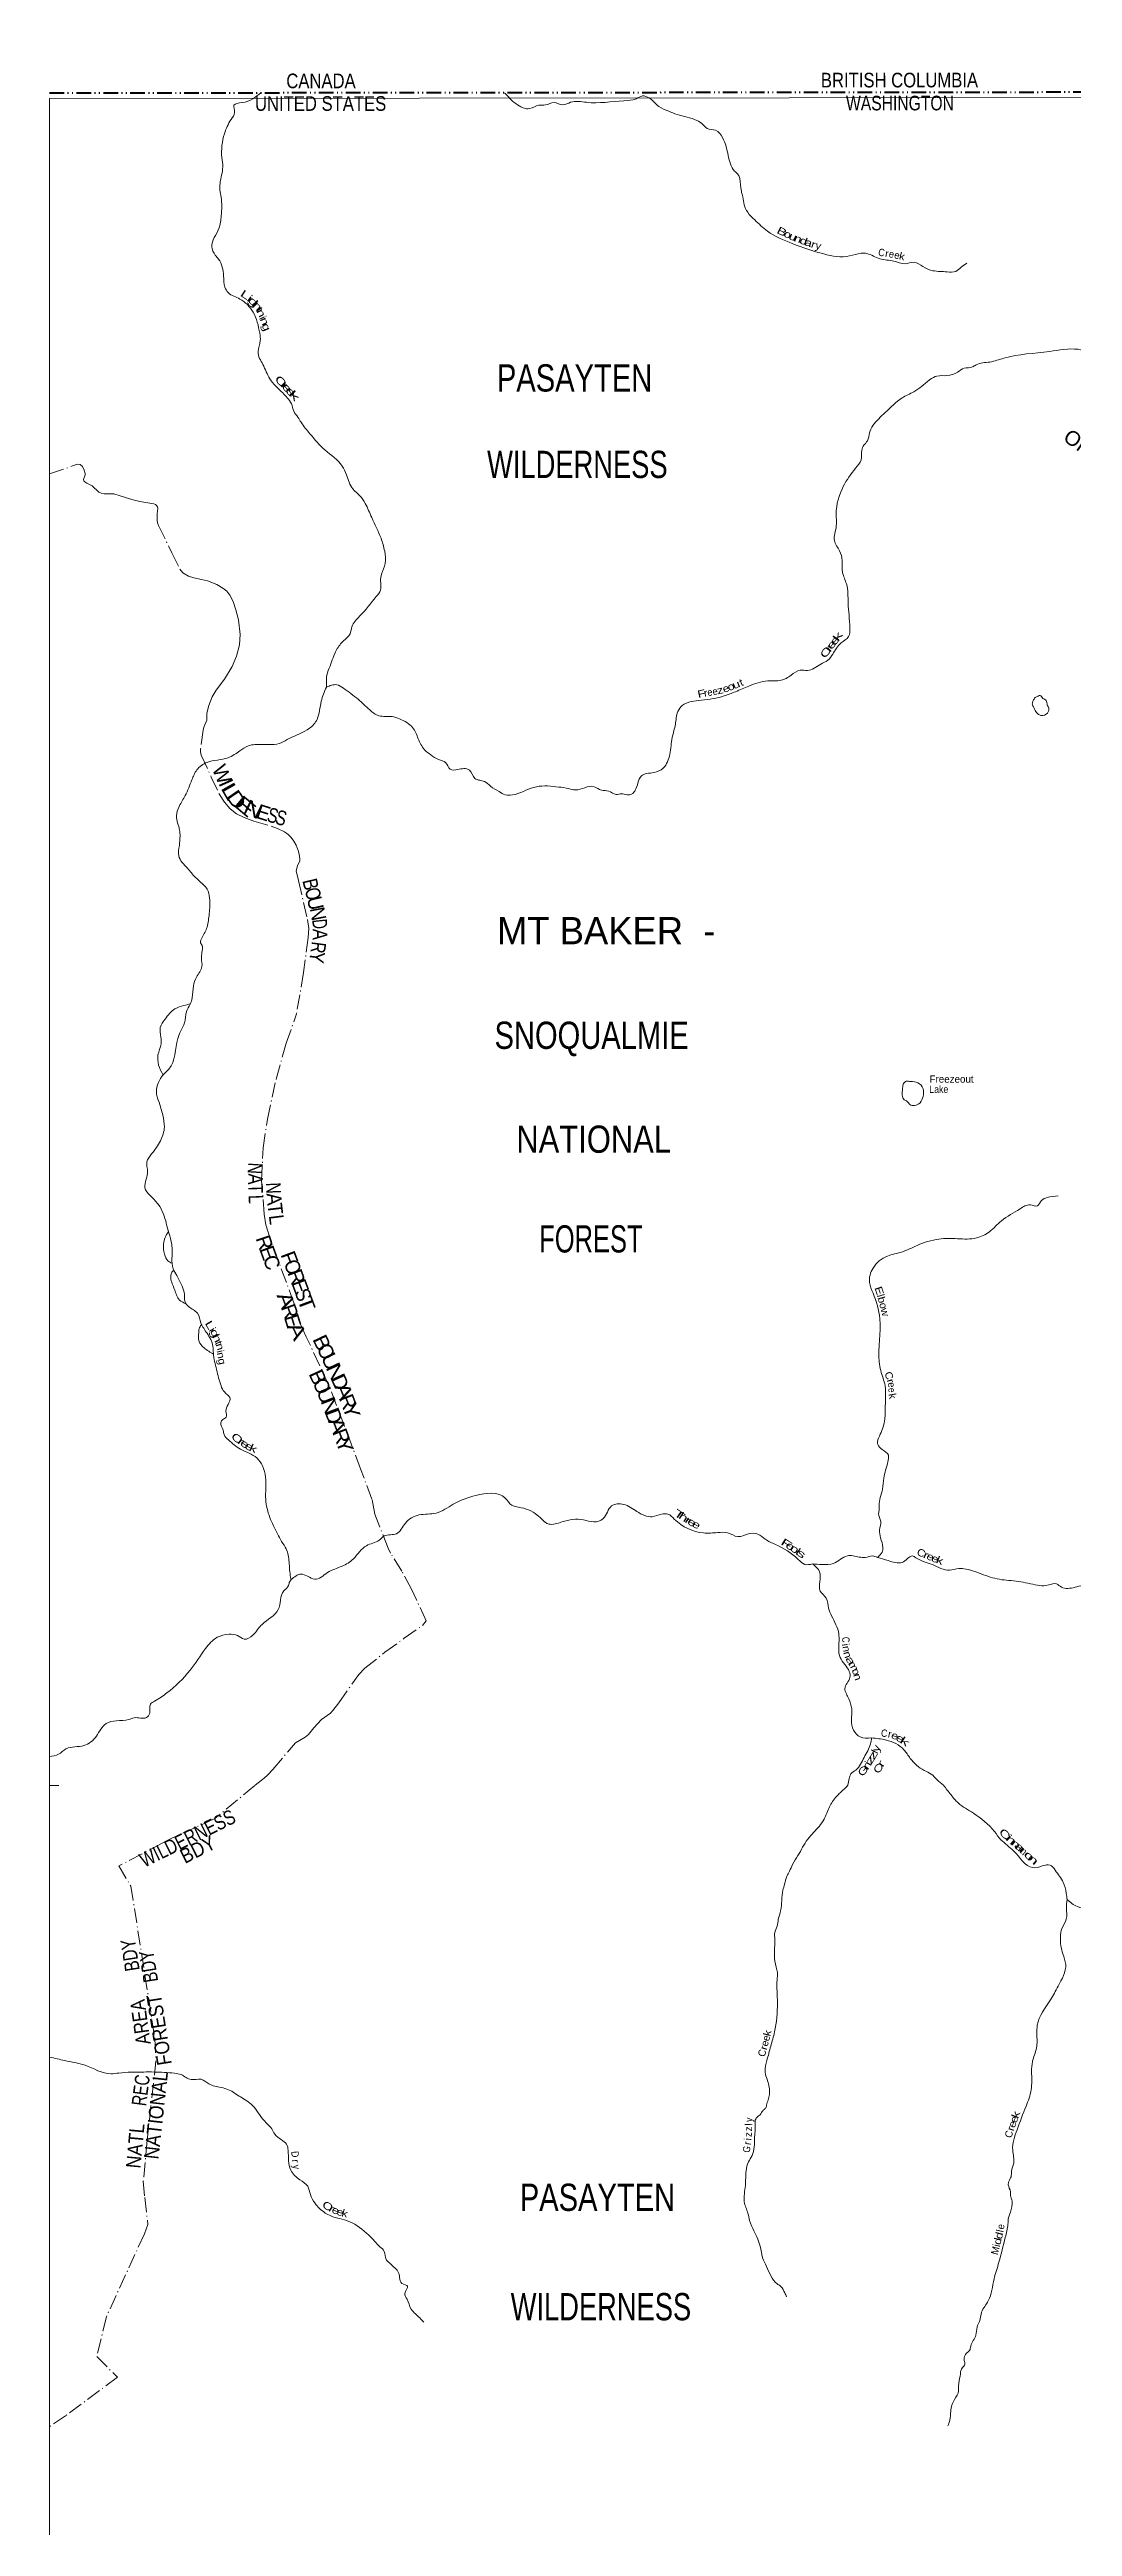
# Model space of a CAD drawing. Header units: feet. Extents: x -2 to 244583, y 367190 to 553316.
# Drawn here: x -2 to 27951, y 485303 to 552939 of the extents above; entities that cross this region are included whole.
import ezdxf
from ezdxf.enums import TextEntityAlignment as Align

# ---------------------------------------------------------------- set-up
doc = ezdxf.new("R2010")
doc.units = ezdxf.units.FT
doc.header["$LTSCALE"] = 80
doc.linetypes.add('DASH_DOUBLE_DOT', pattern=[9.2, 5, -1.2, 0.3, -1.2, 0.3, -1.2])
doc.linetypes.add('DOT_DASHED', pattern=[7.7, 5, -1.2, 0.3, -1.2])
for name, color, linetype, lineweight in [('10', 7, 'DASH_DOUBLE_DOT', 70), ('39', 7, 'Continuous', 13), ('4', 7, 'Continuous', 13), ('41', 7, 'Continuous', 13), ('44', 7, 'DOT_DASHED', 13)]:
    doc.layers.add(name, color=color, linetype=linetype, lineweight=lineweight)
doc.layers.add('12', color=7, linetype='Continuous')

msp = doc.modelspace()

# ---------------------------------------------------------------- linework, layer by layer
at = {"layer": '10'}
msp.add_line((-1.6, 551755.79), (30317.74, 551782.51), dxfattribs=at)
at = {"layer": '39'}
for points in [[(5773.42, 551757.07), (5261.02, 551489.16), (5038.68, 551420.61), (5056.57, 551222.34), (4960.95, 551027.24), (4777.8, 550639.11), (4708.29, 549994.75), (4732.78, 549735.79), (4657.6, 549281.69), (4657.1, 549101.5), (4689.13, 548909.41), (4691.43, 548401.26), (4627.51, 548052.53), (4435.17, 547552.98), (4528.29, 547326.95), (4618.42, 547214.27), (4756.05, 546757.79), (4791.13, 546446.27), (4887.65, 546297.2), (5199.18, 546125.52), (5560.9, 545772), (5742.16, 545190.33), (5758.05, 544990.02), (5697.77, 544689.91), (5739.87, 544506), (5828.43, 544338.65), (6018.19, 543949.38), (6370.05, 543563.4), (6490.73, 543432.74), (6609.7, 543265.63), (6670.19, 543063.64), (6785.05, 542902.56), (6873.41, 542759.51), (7113.18, 542447.56), (7524.27, 542007.38), (7996.18, 541565.64), (8113.74, 541325.63), (8289.27, 540940.3), (8481.37, 540753.51), (8627.05, 540542.07), (8802.56, 540160.78), (9056.65, 539593.85), (9156.92, 539242.35), (9171.95, 538904.36), (9069.05, 538612.02), (9046.22, 538435.7), (9040.35, 538172.46), (8928.31, 538001.52), (8472.84, 537463.47), (8260.44, 537178.37), (8211.39, 536987.68), (8034.69, 536793.97), (7842.21, 536549.51), (7663.59, 536104.74), (7574.51, 535855.02), (7563.78, 535686.89), (7565.14, 535526.96)], [(12432.7, 551760.33), (12737.53, 551462.39), (13127.79, 551327.76), (13372.22, 551420.77), (13554.57, 551426.24), (13785.04, 551492.82), (14022.71, 551427.86), (14238.96, 551498.39), (14668.62, 551497.68), (15695.76, 551540.11), (16025.62, 551597.34), (16201.31, 551671.6), (16386.2, 551616.35), (16649.62, 551383.55), (16920.28, 551252.03), (17145.94, 551168.76), (17688.45, 551004.94), (17845.38, 550900.89), (17967.99, 550782.39), (18197.38, 550737.61), (18389.61, 550534.63), (18543.71, 550047.9), (18717.57, 549622.07), (18819.77, 549519.61), (18859.13, 549418.68), (18902.61, 549072.82), (18940.42, 548915.19), (18980.75, 548700.9), (19075.72, 548495.13), (19268, 548286.07), (19615.13, 547981.04), (20294.92, 547640.13), (21154.59, 547357.31), (21860.33, 547302.07), (22177.87, 547377.43), (22329.95, 547368.49), (22687.87, 547223.49), (23069.4, 547161.67), (23376.02, 547091.18), (23622.95, 547129.54), (23863.09, 547011.96), (24137.63, 546900.73), (24527.01, 546869.34), (24762.02, 546879.27), (24913.03, 546995.85), (25062.08, 547104.32)], [(30327.86, 544904.49), (29889.79, 544927.03), (29641.48, 544813.74), (29365.82, 544817.67), (29102.77, 544769.05), (28667.87, 544672.53), (28103.77, 544753.17), (27324, 544696.47), (26075.14, 544510.6), (25690.96, 544406.38), (25320.73, 544330.61), (25215.85, 544271.08), (24995.24, 544236.96), (24809.73, 544126.19), (24520.7, 544034.86), (24247.2, 544022.6), (24057.52, 543925.97), (23830.07, 543741.98), (23616.5, 543594.54), (23295.68, 543428.05), (22837.01, 543027.66), (22497.56, 542668.68), (22408.01, 542473.62), (22347.05, 542254.49), (22252.8, 542136.33), (22195.18, 542000.23), (22175.13, 541736.88), (22025.08, 541506.93), (21688.85, 541008.28), (21494.57, 540259.69), (21497.47, 539917.56), (21446.04, 539530.46), (21588.28, 539248.12), (21657.36, 538989.51), (21670.29, 538659.6), (21774.27, 538348.63), (21821.26, 537826.65), (21867.6, 537142.69), (21833.09, 536911.62), (21627.88, 536733.88), (21399.46, 536426.38), (21263.05, 536261.33), (21075.44, 536158.64), (20708.1, 535981.66), (20507.35, 535994.27), (20261.31, 535852.65), (19990.89, 535716.92), (19622.17, 535701.9), (19110.67, 535556.19), (18741.09, 535403.49), (18436.03, 535289.76), (17814.87, 535169.52), (17289.17, 535025.73), (17166.95, 534860.78), (17100.99, 534514.06), (17014.9, 534150.99), (16947.84, 533694.93), (16768.64, 533318.98), (16518.4, 533193.53), (16317.98, 533167.67), (16174.63, 533103.79), (16074.94, 532910.68), (15905.27, 532605.67), (15783.83, 532586.5), (15623.45, 532619.67), (15483.79, 532598.33), (15278.32, 532689.86), (15081.53, 532714.65), (14880.08, 532810.26), (14366.05, 532723.25), (14187.41, 532758.3), (13913.45, 532800.7), (13307.4, 532810.15), (12721.45, 532601.1), (12449.99, 532588.86), (12283.04, 532678.67), (12052.82, 532820.62), (11881.44, 532954.94), (11753.52, 532984.31), (11621.33, 533037.94), (11471.49, 533261.5), (11317.09, 533304.84), (11153.17, 533277.24), (10946.36, 533287.78), (10823.19, 533473.08), (10632.03, 533550.55), (10414.07, 533680.45), (10246.71, 533818.85), (10073.92, 534119.17), (9921.35, 534425.72), (9764.14, 534562.16)], [(7565.14, 535526.96), (7422.47, 535145.22), (7309.16, 534646.29), (7102.48, 534403.75), (6551.56, 534126.13), (6331.67, 534006.99), (5801.05, 533964.39), (5432.54, 533925.08), (5196.61, 533785.57), (5047.49, 533685.2), (4875.96, 533598.83), (4303.47, 533474.92), (4023.54, 533266.23), (3888.03, 532995.9), (3707.24, 532567.3), (3543.56, 532272.46), (3466.73, 532012.71), (3553.12, 531624.66), (3564.7, 531454.68), (3546.55, 531205.52), (3528.69, 530921.93), (3768.7, 530581.65), (3981.52, 530340.35), (4331.35, 529954.36), (4378.02, 529709.74), (4357.21, 529296.56), (4289.36, 528933.63), (4151.85, 528659.24), (4122.19, 528571.95), (4165.59, 528473.08), (4165.18, 528282.77), (4150.37, 528118.66), (4162.37, 527898.07), (4014.82, 527613.48), (3931.79, 527367.85), (3896.04, 527043.64), (3844.81, 526871.15), (3741.15, 526667.88), (3687.02, 526359.72), (3587.54, 526142.31), (3504.2, 525933.13), (3262, 525099.13), (3099.23, 524935.9), (2977.35, 524730.46), (2918.71, 524476.93), (2983.75, 524216.26), (3094.39, 523836.5), (3137.62, 523518.98), (3031.38, 523141.57), (2787.2, 522781.32), (2659.3, 522567.74), (2677.77, 522302.66), (2639.01, 522093.82), (2606.57, 521856.69), (2737.97, 521657.28), (2969.12, 521406.01), (3109.16, 521143.9), (3259.47, 520626.78), (3339.14, 520313.58), (3344.38, 519935.02), (3375.21, 519645.75), (3474.05, 519462.28), (3624.46, 519171.91), (3685.09, 518953.72), (3694.81, 518763.49), (3797.39, 518616.49), (4042.17, 518430.11), (4137.65, 518165.63), (4302.16, 517885.5), (4463.27, 517528.4), (4477.03, 517340.22), (4563.93, 516891.43), (4685.22, 516451.02), (4775.83, 516281.66), (4927.08, 516130.99), (4878.07, 515936.25), (4820.85, 515753.59), (4822.19, 515595.68), (4733.58, 515530.2), (4681.63, 515442.74), (4744.19, 515234.69), (4771.53, 515117.48), (4890.31, 514972.63), (5214.68, 514722.09), (5668.7, 514476.6), (5818.44, 514265.18), (5902.13, 513956.07), (5907.29, 513348.73), (6018.9, 512855.6), (6227.36, 512411.81), (6338.63, 512196.05)], [(9764.14, 534562.16), (9357.44, 534722.99), (8998.51, 534748.53), (8747.89, 534906.52), (8431.31, 535195.6), (8027.43, 535502.22), (7850.33, 535593.97), (7708.58, 535580.71), (7565.14, 535526.96)], [(27012.83, 535283.71), (26928.06, 535242.56), (26880.13, 535159.18), (26852.48, 535073.93), (26900.07, 534958.9), (26970.05, 534831.9), (27086.2, 534757.89), (27272.1, 534822.1), (27301.37, 534955.95), (27262.12, 535042.71), (27232.74, 535161.93), (27143.06, 535221.97), (27065.38, 535300.32), (27012.83, 535283.71)], [(3100.31, 524937.37), (2979.36, 525210.31), (2962.83, 525485.53), (3045.38, 525787.83), (3041.79, 525972.04), (3025.37, 526235.11), (3155.18, 526460.86), (3426.37, 526744.39), (3668.81, 526833.34), (3848.8, 526881.99)], [(23405.57, 524768.18), (23533.31, 524761.08), (23726.16, 524724.11), (23867.36, 524563.25), (23867.14, 524350.66), (23787.51, 524182), (23638.2, 524103.9), (23508.26, 524131.23), (23432.56, 524215.68), (23351.09, 524263.63), (23301.4, 524386.75), (23307.91, 524575.08), (23345.22, 524715.07), (23405.57, 524768.18)], [(27564.45, 521642.22), (27256.85, 521589.21), (27107.53, 521513.13), (26995.3, 521364.46), (26800.53, 521389.26), (26517.71, 521281.78), (26009.77, 520955.91), (25679.93, 520657.75), (25328.75, 520486.97), (24812.13, 520466.75), (24299.45, 520458.7), (23711.18, 520284.05), (23279.03, 520102.52), (22892.89, 519990.18), (22500.44, 519667.24), (22404.51, 519269.67), (22502.24, 518978.89), (22684.46, 518283.85), (22670.15, 517105.42), (22710.7, 516864.81), (22829.72, 516452.72), (22838.72, 516108.61), (22744.88, 515227.17), (22651.39, 515019.94), (22630.58, 514845.66), (22749.25, 514712.96), (22920.85, 514552.33), (22908.16, 514376.09), (22796.47, 513925.76), (22760.48, 513629.89), (22667.06, 513175.65), (22671.97, 513074.46), (22654.7, 512960.94), (22713.29, 512742.74), (22680.74, 512519.79), (22706.89, 512303.36), (22769.98, 512034.58), (22746.73, 511908.87), (22621.64, 511766.36)], [(3345.78, 519799.52), (3235.57, 519861.29), (3138.78, 520042.75), (3114.08, 520326), (3155.19, 520496.39), (3250.43, 520659.77)], [(3739.77, 518681.92), (3550.67, 518792.73), (3414.5, 519077.14), (3312.41, 519404.33), (3331.59, 519532.03), (3395.73, 519603.41)], [(4481.82, 517312.44), (4220.42, 517488.04), (4085.17, 517663.12), (4074.97, 517910.05), (4100.21, 518039.82), (4156.98, 518131.23)], [(6604.84, 511157.48), (6871.06, 511309.37), (7047.87, 511252.04), (7245.16, 511168.54), (7594.23, 511349.43), (7991.99, 511524.62), (8302.37, 511727.47), (8656.03, 512084.53), (9009.39, 512237.11), (9144.22, 512349.51), (9482.15, 512410.86), (9722.91, 512698.2), (10095.92, 512923.81), (10559.59, 512973.99), (11029.74, 513216.56), (11651.91, 513456.26), (12451.02, 513383.53), (12628.98, 513190.55), (12817.93, 513135.34), (13324.37, 512922.65), (13638.56, 512676.08), (13998.82, 512733.55), (14590.09, 512792.82), (14872.29, 512734.28), (15130.93, 512825.38), (15359.03, 513171.34), (15689.02, 513212.38), (16051.42, 513016.79), (16470.11, 512876.31), (16722.87, 512943.06), (16897.13, 512946.45), (17070.55, 512810.12), (17870.22, 512433.71), (18259.26, 512442.81), (18522.77, 512436.77), (18807.4, 512331.68), (19094.56, 512404.78), (19356.05, 512398.72), (19555.81, 512262.6), (19836.73, 512117), (20456.28, 511710.83), (20639.85, 511572.57), (20846.45, 511586.32)], [(6338.63, 512196.05), (6468, 511996.62), (6546.04, 511636.85), (6588.04, 511226.18), (6604.84, 511157.48)], [(20846.45, 511586.32), (21099.9, 511572.1), (21423.92, 511600.95), (21805.19, 511808.4), (21955.15, 511809.57), (22287.9, 511765.6), (22484.16, 511803.57), (22622.29, 511766.18)], [(20859.14, 511585.61), (21038.78, 511371.19), (21049.19, 511099.97), (21059.45, 510846.98), (21223.26, 510649.85), (21286.37, 510377.02), (21369.22, 510167.1), (21565.92, 509676.66), (21563.23, 509277.79), (21601.8, 509031.09), (21852.27, 508652.42), (21869.89, 508486.54), (21730.63, 508179.74), (21772.33, 508042.39), (21836.36, 507901.17), (21919.71, 507632.55), (21912.16, 507328.8), (21969.28, 507045.8), (22153.23, 506862.99), (22457.46, 506835)], [(22620.44, 511766.68), (22912.83, 511679.36), (23298.32, 511629.73), (23445.39, 511732.1), (23574.47, 511805.99), (23672.17, 511756.14), (24121.66, 511567.31), (24595.16, 511415.1), (24842.02, 511461.57), (24985.95, 511456.61), (25455.31, 511314.5), (25957.15, 511166.57), (26472.4, 511109.84), (26996.17, 511004.6), (27225.25, 510996.26), (27514.68, 511041.03), (27647.14, 510955.01), (28020.09, 510949.81), (28429.23, 510977.3), (28565.84, 510881.18), (28796.36, 510702.79), (29030.7, 510791.67), (29411.08, 510865.5), (29658.02, 510901.84), (29902.97, 510934.12), (30119.53, 510968.2), (30269.75, 510939), (30375.09, 510888.33)], [(1.49, 506332.26), (245.22, 506388.58), (448.66, 506535.93), (940.36, 506626.82), (1278.65, 506884.56), (1545.26, 507228.79), (1826.33, 507303.87), (2164.5, 507336.87), (2316.07, 507386.65), (2644.37, 507389.2), (2738.56, 507513.44), (2754.74, 507756.52), (2869.54, 507840.42), (3206.08, 508065.75), (3843.25, 508686.19), (4261.82, 509274.56), (4583.47, 509582.78), (4905.01, 509664.25), (5132.25, 509633.63), (5317.53, 509533.84), (5553.72, 509642.98), (5806.58, 509936.5), (6249.01, 510340.82), (6402.77, 510848.16), (6529.19, 510996.94), (6562.67, 511110.58), (6604.84, 511157.48)], [(22461.46, 506834.43), (22432.51, 506670.81), (22257.28, 506305.02), (22029.19, 505957.03), (21898.33, 505854.78), (21852.81, 505726.88), (21816.63, 505546.12)], [(22457.46, 506835), (22859.23, 506777.39), (23343.81, 506513.92), (23518.09, 506276.37), (23899.87, 505947.32), (24087.15, 505849.57), (24252.64, 505692.94), (24425.07, 505546.67)], [(21816.63, 505546.12), (21715.43, 505439.64), (21501.73, 505238.22), (21310.73, 504951.87), (21164.5, 504619.17), (20878.69, 504253.42), (20715.55, 504068.44), (20450.38, 503623.83), (20301.69, 503380.19), (20217.54, 503193.54), (20147.31, 503059.6), (20083.57, 502838.62), (20037.78, 502676.44), (19975.68, 502117.36), (19912.03, 501878.17), (19878.5, 501693.77), (19814.54, 501517.34), (19815.13, 501395.86), (19817.74, 501276.42), (19805.37, 500901.81), (19853.51, 500580.12), (19888.68, 500428.43), (19881.56, 500225.94), (19888.63, 499602.39), (19809.45, 498806.35), (19708.04, 498419.19), (19598.56, 498025.91), (19549.36, 497730.09), (19576.3, 497604.69), (19671.16, 497252.84), (19636.15, 496955.06), (19590.28, 496809.08), (19562.37, 496717.84), (19495.79, 496664.89), (19413.34, 496545.06), (19387.11, 496524.7), (19294.41, 496429.12), (19280.87, 496297.45), (19266.52, 495916.76), (19195.97, 495430.53), (19099.59, 495257.99), (19031.91, 495014.73), (19013.59, 494615.8), (18983.36, 494168.22), (19082.09, 493854.85), (19129.63, 493656.66), (19246.43, 493373.75), (19426.83, 492923.09), (19462.16, 492736.98), (19484.93, 492635.86), (19589.34, 492403.5), (19877.17, 491933.09), (19982.84, 491858.66), (20089.01, 491680.98), (20140.18, 491569.86)], [(24425.07, 505546.67), (24634.5, 505278.89), (24827.95, 505061.12), (25242.44, 504781.6), (25818.01, 504278.08), (25997.3, 504056.2), (26351.2, 503744), (26863.73, 503292.84), (27126.78, 503338.58), (27339.32, 503361.83), (27477.69, 503224.79), (27695.99, 502893.75), (27782.48, 502598.55), (27802.52, 502422.46)], [(27802.52, 502422.46), (27784.45, 502191.62), (27781.88, 501885.89), (27663.61, 501634.29), (27620.18, 501403.29), (27689.27, 500935.92), (27765.58, 500652.82), (27557.85, 500054.61), (27351.05, 499685.18), (26989.89, 498989.08), (26978.86, 498756.2), (26966.55, 498371.46), (26856.98, 497996.41), (26834, 497722.98), (26822.24, 497224.87), (26682.62, 496782.86), (26436.66, 496133.86), (26317.84, 495578.57), (26347.91, 495224.4), (26286.23, 494997.36), (26272.76, 494851.52), (26210.6, 494723.69), (26196.86, 494632.52), (26256.5, 494444.5), (26261.03, 494345.32), (26300.3, 494183.53), (26253.14, 493883.67), (26195.33, 493695.11), (26187.88, 493559.43), (26114.71, 493196.69), (25941.8, 492519.67), (25808.32, 492063.52), (25651.23, 491463.52), (25468.46, 491150.89), (25408.93, 490897.54), (25344.84, 490749.45), (25313.51, 490526.59), (25171.16, 490230.35), (25137.32, 490108.72), (25082.89, 490057.85), (25016.42, 489982.64), (24994.87, 489832.72), (25009.56, 489727.5), (24945.16, 489642.17), (24887.29, 489465.77), (24847.97, 489220.61), (24836.43, 489095.03), (24840.91, 489005.97), (24726.59, 488774.64), (24624.88, 488450.23), (24599.74, 488205.14), (24545.8, 488053.04)], [(27802.41, 502421.04), (28084, 502229.43), (28363.55, 502212.49), (28700.95, 502380.06), (28941.91, 502387.23), (29297, 502247.14), (29713.1, 502054.68), (30163.24, 501941.34), (30388.56, 501907.19)], [(2.2, 498121.27), (411.9, 498027.07), (969.47, 497896), (1681.43, 497664.41), (1889.93, 497683.58), (2572.28, 497713.03), (3135.33, 497703.46), (3414.92, 497678.42), (3593.32, 497640.77), (3865.35, 497506.37), (4138.71, 497513.7), (4349.93, 497391.16), (4686.6, 497289.45), (4893.46, 497229.66), (5216.43, 497030.7), (5545.62, 496801.41), (5851.36, 496395.86), (6069.19, 496162), (6154.95, 496016.62), (6331.88, 495865.59), (6478.3, 495740.73), (6517.58, 495574.89), (6593.11, 495032.64), (6837.41, 494768.54), (7054.96, 494593.39), (7126.94, 494364.94), (7247.54, 494136.71), (7534.42, 493862.68), (7844.92, 493728.45), (8134.89, 493652.84), (8402.87, 493516.4), (8888.98, 493085.36), (9027.4, 492940.22), (9143.45, 492813.2), (9197.15, 492596.81), (9262.31, 492524.22), (9398.61, 492397.3), (9520.76, 492266.26), (9566.1, 492104.5), (9629.67, 491940.79), (9783.94, 491866.59), (9705.93, 491665.79), (9769.48, 491508.17), (9878.11, 491239.39), (9998.24, 491108.34), (10224.13, 490882.62)]]:
    msp.add_spline(points, degree=3, dxfattribs=at)
at = {"layer": '4'}
for p, q in [((249.99, 505534.1), (0, 505533.93)), ((249.99, 505534.1), (0, 505533.93)), ((249.99, 505534.1), (0, 505533.93)), ((249.99, 505534.1), (0, 505533.93)), ((249.99, 505534.1), (0, 505533.93)), ((249.99, 505534.1), (0, 505533.93)), ((249.99, 505534.1), (0, 505533.93)), ((0, 505533.92), (0.17, 505283.93)), ((0, 505533.92), (0.17, 505283.93)), ((0, 505533.92), (0.17, 505283.93)), ((0, 505533.92), (0.17, 505283.93)), ((0, 505533.92), (0.17, 505283.93)), ((0, 505533.92), (0.17, 505283.93)), ((0, 505533.92), (0.17, 505283.93))]:
    msp.add_line(p, q, dxfattribs=at)
msp.add_lwpolyline([(0, 551604.47), (30320.18, 551625.32), (60640.31, 551687.89), (90960.33, 551792.15), (121280.18, 551938.12), (151599.79, 552125.8), (181919.11, 552355.19), (212238.1, 552626.27), (242556.67, 552939.07), (244583.23, 368785.28), (214011.34, 368469.87), (183439.05, 368196.52), (152869.71, 367965.22), (122293.47, 367775.98), (91720.3, 367628.78), (61146.96, 367523.65), (30573.51, 367460.56), (0, 367439.54)], close=True, dxfattribs=at)
at = {"layer": '44'}
for points in [[(0.02, 541351.08), (629, 541567.2), (763.54, 541614.81), (836.68, 541610.21), (899.98, 541556.47), (948.42, 541450.01), (970.51, 541362.62), (973.23, 541322.32), (926.45, 541195.34), (932.22, 541166.41), (961.12, 541133.83), (1019.1, 541095.84), (1168.37, 541023.9), (1341.86, 540850.44), (1412.67, 540822.64), (1494.69, 540811.32), (1754.68, 540805.15), (1930.35, 540754.73), (2250.99, 540651.24), (2468.43, 540600.21), (2851.79, 540532.55), (2890.22, 540514.4), (2925.54, 540484.95), (2950.79, 540448.33), (2961.59, 540409.81), (2940.24, 540262.96), (2943.62, 540076.09), (2953.41, 540012.72), (2980.51, 539939.91), (3342.64, 539192.19), (3563.56, 538754.34), (3641.4, 538651.35), (3795.4, 538559.77), (3944.6, 538512.34), (4152.8, 538469.79), (4315.16, 538427.17), (4571.29, 538327.12), (4736.76, 538234.11), (4839.54, 538149.44), (4928.98, 538037.41), (5014.56, 537867.47), (5093.29, 537641.23), (5159.46, 537362.32), (5204.28, 536965.31), (5187.33, 536686.9), (5111.03, 536373.44), (4987.57, 536089.35), (4782.12, 535745.4), (4548.36, 535443.75), (4442.02, 535264.89), (4349.89, 535026.84), (4298.98, 534816.98), (4297.47, 534626.57), (4219.21, 534431.17), (4201.02, 534355.42), (4128.42, 533847.38), (4124.75, 533758.29), (4146.16, 533666.71), (4419.55, 533074.16), (4642.18, 532596.65), (4776.07, 532386.11), (4935.67, 532201.47), (5112.45, 532072.77), (5319.71, 531969.48), (5584.09, 531865.19), (6055.56, 531730.27), (6229.08, 531668.87), (6416.65, 531578.1), (6521.68, 531502), (6599.02, 531421.44), (6672.71, 531319.67), (6736.67, 531209.71), (6796.95, 531065.77), (6823.77, 530965.25), (6841.09, 530835.93), (6837.64, 530782.53), (6775.85, 530645.46), (6737.66, 530515.54), (6802.99, 530246.2), (7046.46, 529182.83), (7080.7, 528939.33), (7066.18, 528689.38), (6941.3, 527733.46), (6747.85, 526607.83)], [(5615.73, 505541.29), (5863.36, 505734.11), (5955.08, 505818.02), (6100.72, 505976.21), (6720.14, 506700.81), (6986.26, 506857.31), (7071.98, 506926.3), (7223.75, 507109.99), (7432.03, 507335.9), (7677.52, 507511.73), (7742.11, 507579.85), (7904.34, 507796.2), (8447.49, 508566.12), (8617.28, 508740.77), (9162.34, 509172.85), (9688.66, 509556.62), (10193.13, 509907.75), (10291.32, 510030.91), (9888.04, 510899.11), (9629.87, 511388.04), (9316.09, 511883.03), (9250.68, 512018.46), (8886.23, 512943.54), (8808.49, 513350.96), (8497.22, 514186.02), (7643.66, 516435.25), (7014.82, 517792.14), (6841.03, 518168.74), (6686.03, 518693.21), (6015.96, 520498.77), (5912.93, 520842.48), (5865.31, 521138.54), (5794.04, 522043.97), (5834.62, 522945.7), (5953.98, 523729.76), (6190.85, 524826.92), (6465.41, 525806.96), (6747.85, 526607.83)], [(5607.53, 505534.94), (4515.95, 504630.97), (4003.84, 504398.33), (3344.84, 504095.89), (3081.02, 503957.5), (1890.71, 503341.82), (2222.51, 502786.71), (2877.36, 498632.35), (2908.03, 498021.43), (2665.39, 495851.22), (2561.65, 494730.88), (2602.78, 494281.99), (2687.4, 493546.16), (2590.85, 493290.13), (1551.39, 491024.48), (1287.3, 489940.91), (1854.05, 489380.17), (437.48, 488324.93), (0, 488030.74)]]:
    msp.add_lwpolyline(points, dxfattribs=at)

# ---------------------------------------------------------------- texts
at = {"layer": '10'}
for s, rotation, width, p in [('CANADA', 0.05, 0.85, (6469.48, 551881.8)), ('BRITISH COLUMBIA', 0.05, 0.85, (21076.55, 551903.89)), ('UNITED STATES', 0.011, 0.85, (5613.05, 551264.56)), ('WASHINGTON', 0.044, 0.8, (21763.04, 551276.87))]:
    msp.add_text(s, height=400, rotation=rotation, dxfattribs=dict(at, width=width)).set_placement(p)
at = {"layer": '12', "width": 1.05}
msp.add_text('OK', height=400, rotation=324.686, dxfattribs=at).set_placement((27665.66, 542282.76))
at = {"layer": '41'}
for s, rotation, width, p in [('B', 333.349, 1.5, (19968.99, 547878.74)), ('o', 335.823, 1.3, (20129.33, 547802.69)), ('u', 337.418, 1.4, (20274.65, 547734.87)), ('n', 338.639, 1.35, (20415.53, 547680.7)), ('d', 340.38, 1.4, (20571.18, 547619.24)), ('a', 340.38, 1.3, (20707.32, 547571.95)), ('r', 342.39, 1.25, (20843.37, 547523.12)), ('y', 344.93, 1.15, (20982.14, 547487.51)), ('C', 350.616, 0.9, (22717.85, 547299.62)), ('r', 350.616, 1.05, (22867, 547274.98)), ('e', 350.977, 0.95, (22991.53, 547256.18)), ('k', 346.995, 1.15, (23272.58, 547197.18)), ('L', 327.113, 1.65, (5294.15, 546159.38)), ('g', 317.586, 2.05, (5502.06, 545979.59)), ('i', 322.719, 1.55, (5411.65, 546065.05)), ('h', 312.595, 2, (5597.02, 545876.42)), ('t', 302.744, 1.5, (5650.12, 545786.46)), ('n', 296.51, 1.5, (5693, 545700.77)), ('i', 295.072, 1.15, (5736.85, 545574.86)), ('n', 293.88, 1.4, (5784.18, 545479.41)), ('g', 292.554, 1.4, (5830.58, 545322.96)), ('C', 311.59, 1.65, (6240.69, 543816.78)), ('r', 313.116, 2.2, (6347.32, 543710.26)), ('e', 313.116, 1.95, (6421.43, 543625.58)), ('e', 312.737, 1.95, (6515.12, 543524.64)), ('k', 312.715, 2.2, (6611.28, 543418.63)), ('k', 53.779, 1.9, (21618.33, 536854.73)), ('C', 50.538, 1.6, (21280.88, 536414.26)), ('r', 53.34, 1.9, (21372.16, 536528.23)), ('e', 53.34, 1.7, (21447.74, 536635.61)), ('e', 53.448, 1.7, (21532.72, 536743.75)), ('u', 21.491, 1.4, (18795.83, 535507.42)), ('t', 22.47, 1.15, (18937.92, 535567.89)), ('F', 12.201, 1.35, (17834.18, 535254.67)), ('r', 9.812, 1.05, (17943.23, 535272.91)), ('e', 9.786, 0.95, (18059.91, 535293.53)), ('e', 9.786, 0.95, (18201.12, 535318.18)), ('z', 13.434, 1.3, (18344.77, 535348.57)), ('e', 19.401, 1.2, (18511.21, 535399.91)), ('o', 21.491, 1.25, (18653.06, 535452.44)), ('E', 288.759, 1.35, (22577.65, 519014.07)), ('b', 286.078, 1.15, (22647.14, 518771.44)), ('L', 300.554, 1.55, (4293.63, 518060.59)), ('o', 286.078, 1.1, (22689.84, 518614.4)), ('w', 284.538, 1.15, (22733.33, 518439.02)), ('g', 297.622, 1.55, (4428.12, 517844.82)), ('i', 300.294, 1.3, (4363.99, 517938.24)), ('h', 297.622, 1.5, (4488.06, 517702.8)), ('t', 292.237, 1.15, (4530.7, 517588.3)), ('n', 288.196, 1.25, (4566.47, 517489.86)), ('g', 282.259, 1.15, (4615.97, 517095.55)), ('n', 283.259, 1.15, (4586.69, 517260.73)), ('C', 288.471, 1.1, (22843.83, 516699.48)), ('r', 286.509, 1.25, (22888.81, 516556.25)), ('e', 279.53, 0.95, (22911.94, 516460.74)), ('e', 275.305, 0.85, (22920.62, 516322.01)), ('k', 280.334, 1.1, (22938.13, 516153.02)), ('C', 320.58, 1.6, (5056.75, 514941.24)), ('r', 324.073, 1.85, (5177.85, 514854.17)), ('e', 326.073, 1.6, (5283.42, 514781.1)), ('e', 330.033, 1.5, (5405.1, 514705.13)), ('k', 335.18, 1.5, (5524.83, 514648.55)), ('T', 324.817, 1.85, (17150.15, 512851.88)), ('h', 327.408, 1.65, (17269.66, 512781.82)), ('r', 328.408, 1.7, (17400.91, 512700.18)), ('e', 328.408, 1.55, (17501.9, 512638.75)), ('e', 331.682, 1.45, (17626.97, 512574.4)), ('F', 327.4, 1.85, (20084.23, 512055.99)), ('o', 327.4, 1.55, (20185.96, 511989.05)), ('o', 326.102, 1.6, (20304.55, 511912.88)), ('l', 326.102, 1.35, (20398.65, 511843.16)), ('s', 326.102, 1.85, (20481.89, 511788.61)), ('C', 336.829, 1.15, (23777.09, 511798.26)), ('r', 336.829, 1.45, (23911.73, 511740.95)), ('e', 337.592, 1.25, (24028.64, 511692.96)), ('e', 337.592, 1.25, (24159.63, 511638.19)), ('k', 339.267, 1.4, (24291.9, 511588.17)), ('C', 275.131, 0.8, (21659.47, 509508.12)), ('n', 282.179, 1.1, (21679.81, 509248.92)), ('n', 288.579, 1.25, (21712.44, 509080.08)), ('a', 302.225, 1.65, (21801.86, 508893.12)), ('m', 298.421, 1.25, (21883.35, 508747.03)), ('o', 289.324, 1.15, (21945.01, 508610.37)), ('n', 288.121, 1.25, (21987.59, 508471.99)), ('y', 69.163, 1.3, (22682.05, 506517.39)), ('C', 351.84, 0.9, (22793.22, 506867.06)), ('r', 348.652, 1.1, (22941.42, 506842.5)), ('e', 338.485, 1.25, (23062.33, 506804.55)), ('e', 331.236, 1.45, (23194.37, 506734.1)), ('k', 326.517, 1.8, (23312.38, 506654.65)), ('G', 55.246, 1.35, (22308.36, 505878.56)), ('r', 54.831, 1.85, (22393.48, 506002.93)), ('i', 58.671, 1.35, (22451.7, 506088.22)), ('z', 58.671, 1.85, (22511.21, 506190.96)), ('z', 59.485, 1.8, (22585.43, 506311.17)), ('l', 62.641, 1.15, (22637.07, 506413.91)), ('C', 58.671, 1.35, (22728.45, 505949.74)), ('r', 58.671, 1.7, (22802.3, 506082.29)), ('C', 310.62, 1.6, (26025.51, 504146.05)), ('i', 315.398, 1.9, (26139.87, 504041.81)), ('n', 317.564, 2.05, (26216.95, 503972.01)), ('n', 318.601, 2, (26328.33, 503870.39)), ('a', 318.601, 2, (26445.3, 503773.01)), ('o', 318.353, 1.9, (26703.43, 503538.55)), ('n', 318.934, 2, (26812.17, 503441.3)), ('e', 74.892, 1.05, (19638.91, 498471.56)), ('k', 75.75, 1.2, (19710.77, 498751.58)), ('e', 74.892, 1.05, (19675.55, 498614.46)), ('r', 74.451, 1.2, (19605.86, 498350.42)), ('y', 85.245, 0.9, (19202.86, 496401.06)), ('k', 69.127, 1.4, (26494.12, 496513.6)), ('e', 69.36, 1.2, (26445.96, 496386.18)), ('r', 73.002, 1.25, (26358.02, 496138.22)), ('e', 69.36, 1.2, (26399.33, 496251.53)), ('y', 275.44, 0.9, (6649.5, 495112.11)), ('D', 273.719, 0.9, (6609.61, 495461.46)), ('G', 79.346, 0.85, (19143.59, 495586.27)), ('C', 325.586, 1.45, (7538.08, 493971.07)), ('r', 331.573, 1.6, (7665.69, 493896.08)), ('e', 336.237, 1.3, (7776.36, 493845.28)), ('e', 340.433, 1.2, (7908.27, 493795.31)), ('k', 345.731, 1.2, (8043.04, 493756.39)), ('d', 76.134, 1.25, (26000.63, 493068.35)), ('d', 76.134, 1.25, (26039.12, 493224.3)), ('e', 79.541, 0.95, (26085.52, 493472.96))]:
    msp.add_text(s, height=200, rotation=rotation, dxfattribs=dict(at, width=width)).set_placement(p, align=Align.CENTER)
for s, rotation, p in [('e', 347.111, (23135.88, 547227.53)), ('l', 287.078, (22613.55, 518884.03)), ('i', 283.821, (4572.32, 517369.27)), ('i', 279.333, (21655.93, 509365.3)), ('m', 318.353, (26526.34, 503694.57)), ('C', 74.437, (19565.34, 498204.84)), ('i', 85.844, (19179.51, 495869.91)), ('l', 87.941, (19200.01, 496274.83)), ('r', 82.734, (19164.57, 495756.06)), ('z', 87.741, (19189.72, 495999.62)), ('z', 87.941, (19195.75, 496156.36)), ('C', 76.393, (26310.63, 495993.28)), ('r', 274.397, (6628.49, 495273.43)), ('l', 77.651, (26065.42, 493353.07)), ('M', 75.211, (25936.14, 492811.63)), ('i', 76.134, (25970.63, 492953.33))]:
    msp.add_text(s, height=200, rotation=rotation, dxfattribs=at).set_placement(p, align=Align.CENTER)
msp.add_text('Freezeout', height=200, dxfattribs=at).set_placement((24044.95, 524727.16))
at = {"layer": '41', "width": 0.9}
msp.add_text('Lake', height=200, dxfattribs=at).set_placement((24036.26, 524448.98))
at = {"layer": '44'}
for s, width, p in [('PASAYTEN', 0.8, (14346.09, 543599.99)), ('WILDERNESS', 0.75, (14422.21, 541238.89)), ('SNOQUALMIE', 0.8, (14810.93, 525650.64)), ('NATIONAL', 0.85, (14868.02, 522813.52)), ('FOREST', 0.7, (14791.89, 520090.63)), ('PASAYTEN', 0.8, (14971.26, 493919.76)), ('WILDERNESS', 0.75, (15066.33, 490933.15))]:
    msp.add_text(s, height=743.7, dxfattribs=dict(at, width=width)).set_placement(p, align=Align.CENTER)
for s, rotation, p in [('W', 293.858, (4531.25, 533068.9)), ('E', 342.073, (5785.21, 531910.17)), ('R', 288.482, (5686.58, 520296.17)), ('C', 290.536, (5886.11, 519750.35)), ('R', 289.732, (6379.32, 518415.35)), ('E', 287.3, (6452.44, 518157.38)), ('O', 295.114, (7374.64, 517301.48)), ('O', 294.405, (7260.11, 516361.42)), ('D', 290.576, (7582.41, 515546.31))]:
    msp.add_text(s, height=400, rotation=rotation, dxfattribs=at).set_placement(p, align=Align.CENTER)
for s, rotation, width, p in [('I', 293.959, 1.05, (4639.6, 532836.13)), ('L', 299.573, 1.5, (4773.9, 532586.16)), ('D', 304.379, 1.3, (4943.98, 532342.45)), ('E', 319.895, 1.6, (5214.17, 532124.8)), ('N', 334.213, 1.25, (5481.92, 532014.55)), ('S', 344.226, 0.8, (6049.48, 531831.78)), ('S', 344.226, 0.8, (6276.74, 531766.18)), ('B', 283.372, 0.85, (6940.77, 530099.85)), ('O', 283.336, 0.8, (7008.99, 529840.44)), ('U', 282.979, 0.95, (7068.54, 529585.35)), ('N', 280.767, 0.95, (7140.9, 529303.12)), ('D', 275.767, 0.7, (7187.76, 529041.75)), ('A', 269.363, 0.85, (7190.95, 528777.33)), ('Y', 262.563, 0.9, (7111.68, 528177.06)), ('R', 262.563, 0.8, (7146.38, 528442.41)), ('N', 266.452, 0.8, (5421.1, 522400.23)), ('A', 269.44, 0.85, (5427.55, 522098.44)), ('T', 271.429, 0.8, (5429.18, 521833.82)), ('L', 272.106, 0.8, (5442.65, 521537.8)), ('N', 272.429, 0.8, (5919.19, 521841.2)), ('A', 275.106, 0.95, (5940.24, 521531.75)), ('T', 276.717, 0.95, (5969.59, 521261.68)), ('L', 277.063, 0.9, (6007.15, 520964.06)), ('E', 289.901, 1.05, (5788.18, 520012.95)), ('F', 290.536, 1.1, (6369.05, 519870.82)), ('O', 290.536, 0.95, (6461.3, 519624.54)), ('R', 290.472, 1.05, (6562.82, 519353.31)), ('A', 290.472, 1.25, (6275.9, 518715.23)), ('E', 290.472, 1.05, (6661.96, 519096.5)), ('S', 290.472, 0.9, (6744.56, 518866.45)), ('T', 290.472, 1.25, (6832.15, 518631.87)), ('A', 295.155, 1.35, (6582.76, 517864.81)), ('B', 295.525, 1.15, (7262.25, 517541.41)), ('B', 294.405, 1.1, (7150.14, 516603.78)), ('U', 295.114, 1.2, (7500.98, 517031.97)), ('N', 294.405, 1.2, (7634.09, 516738.34)), ('D', 294.405, 1.05, (7759.03, 516462.99)), ('U', 292.22, 1.15, (7364.52, 516112.15)), ('N', 290.767, 1.15, (7476.41, 515826.96)), ('A', 292.22, 1.3, (7860.54, 516225.5)), ('R', 290.767, 1.05, (7967.52, 515940.33)), ('A', 290.576, 1.25, (7680.49, 515292.37)), ('Y', 290.576, 1.15, (8060.62, 515701.51)), ('R', 290.576, 1.05, (7787.92, 515003.32)), ('Y', 290.553, 1.15, (7876.54, 514759.83))]:
    msp.add_text(s, height=400, rotation=rotation, dxfattribs=dict(at, width=width)).set_placement(p, align=Align.CENTER)
msp.add_text('MT BAKER  -', height=743.7, dxfattribs=at).set_placement((15210.58, 528506.81), align=Align.CENTER)
for s, rotation, width, p in [('WILDERNESS', 26.35, 0.8, (2589.61, 503288.41)), ('BDY', 26.85, 0.9, (3699.76, 503392.49)), ('BDY', 98.958, 0.8, (2465.44, 500499.89)), ('BDY', 98.958, 0.8, (2969.81, 500191.99)), ('AREA', 97.958, 0.85, (2764.45, 498487.33)), (' FOREST', 98.958, 0.9, (3363.09, 497799.05)), ('REC', 82.621, 0.75, (2635.38, 496769.37)), ('NATIONAL', 83.71, 0.9, (2974.06, 495315.7)), ('NATL', 84.71, 0.9, (2484.14, 495067.38))]:
    msp.add_text(s, height=400, rotation=rotation, dxfattribs=dict(at, width=width)).set_placement(p)

doc.saveas('drawing.dxf')
